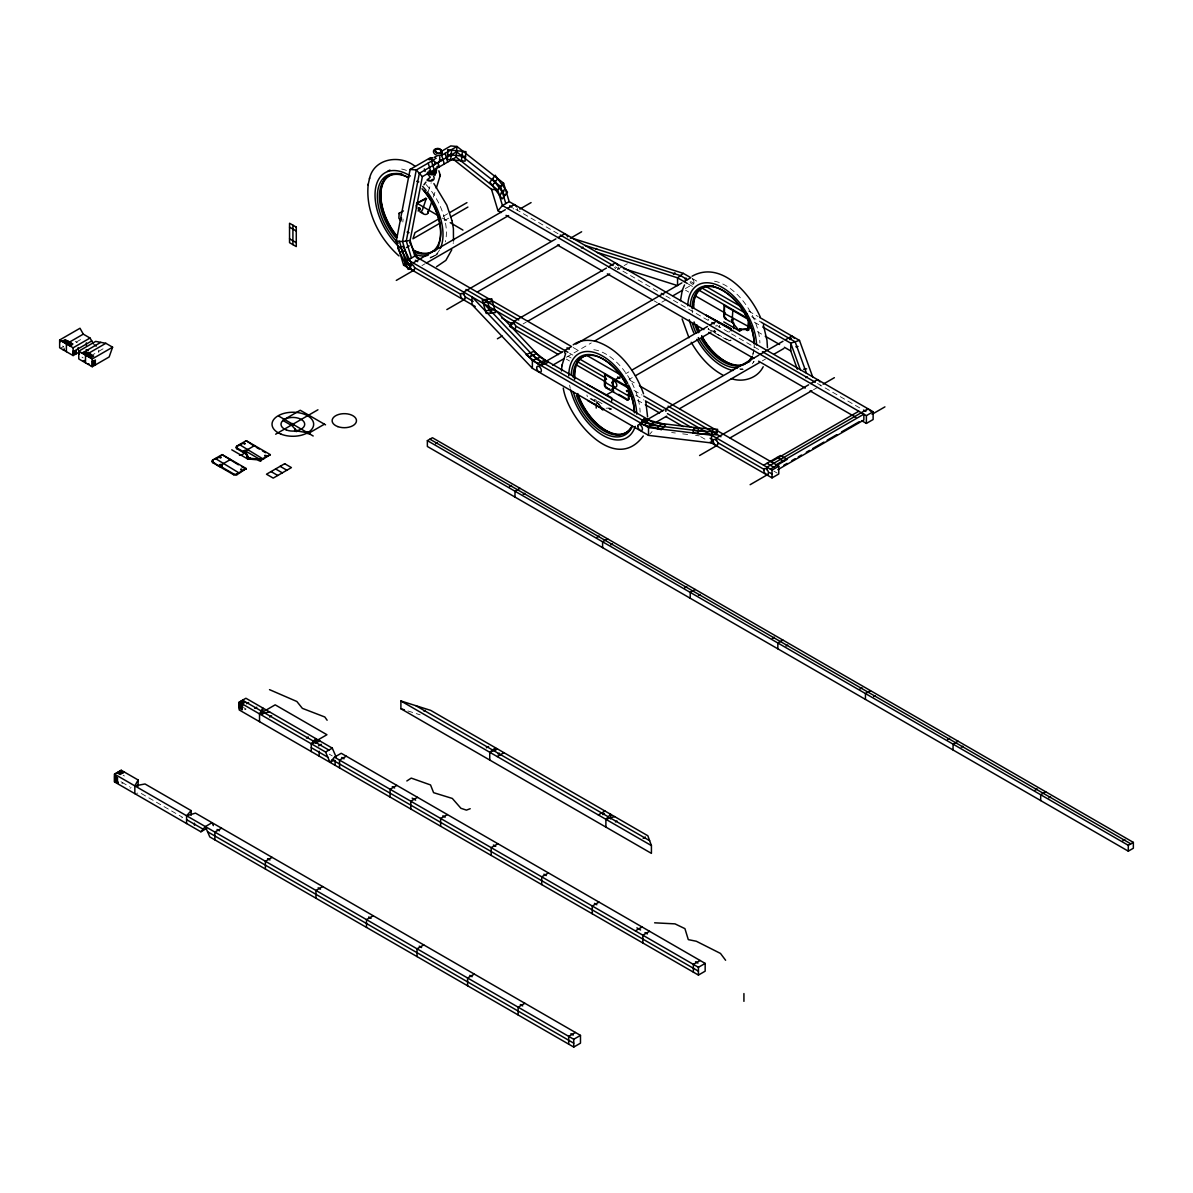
<?xml version="1.0" encoding="UTF-8"?>
<svg xmlns="http://www.w3.org/2000/svg" width="1193" height="1193" viewBox="0 0 1193 1193"><rect width="100%" height="100%" fill="white"/><g stroke="black" fill="none" stroke-linecap="round" stroke-linejoin="round"><path stroke-width="0.75" stroke-dasharray="5 3.75" d="M729.221 332.161L729.221 331.147M453.176 243.551L453.37 242.656M610.592 408.677L609.787 408.617M428.242 191.566L431.195 182.783M433.313 197.113L435.684 190.045M753.484 362.254L754.036 361.33L752.321 363.776M649.708 434.103L652.064 431.583M708.344 319.187L708.344 320.022M435.758 255.063L437.876 253.214M610.398 408.96C613.291 408.632 609.817 410.586 608.803 408.394M60.485 348.267L63.602 346.477M76.248 342.093L81.646 338.976M90.564 356.036L97.379 352.099M98.736 351.309L104.134 348.192M433.521 157.953L436.071 156.492M437.22 156.343L434.297 158.028L436.623 158.222L436.951 159.31M433.506 160.026L436.623 158.222M443.349 216.246L448.061 213.517M444.348 220.675L449.06 217.946M421.964 265.592L425.26 263.638M523.056 323.959L526.352 322.006M617.735 269.29L622.552 266.516M624.163 265.592L627.369 263.728M566.436 357.244L591.266 342.943M661.861 302.187L666.678 299.398M685.349 288.587L693.372 283.949A3.34 1.924 60 0 1 690.046 282.144M625.609 373.737L628.83 371.888M714.592 330.029L714.592 331.967L708.016 328.955L728.789 340.944A2.371 1.372 60 0 0 730.474 339.99M629.054 379.449L632.275 377.599M590.117 398.73L594.532 401.28L595.218 398.954M714.592 331.967L713.921 332.37L713.921 330.416M715.442 332.459L714.756 332.847L714.756 330.908M609.862 409.318L611.084 408.573M728.789 340.944L729.475 340.557A2.386 1.372 60 0 0 731.1 340.065M762.342 360.868L765.548 359.018M121.91 783.458L122.909 782.876L129.724 786.813M813.507 389.738L818.323 386.95M130.082 788.185L131.081 787.604M181.783 817.846L182.633 817.354L139.924 792.704L136.539 793.345M402.846 222.002L403.085 219.05M434.341 255.884L430.106 257.3M596.515 400.505L595.337 399.625M434.058 156.939L435.341 156.611M606.119 408.215L609.474 408.006M740.137 369.308L743.269 369.368M715.86 331.729L714.935 331.058M671.644 432.537L675.327 432.984M682.694 433.864L688.212 434.535M695.564 435.415L699.247 435.863M407.902 710.953L420.16 714.831M692.417 278.61L697.234 281.399M748.578 311.045L758.211 316.592M690.658 281.488L693.864 283.337M751.635 316.697L761.268 322.244M688.182 283.949L693.014 286.738M754.319 322.14L761.104 326.047M685.543 290.197L688.719 292.046M757.272 331.609L763.639 335.293M515.808 209.342L558.458 233.962M615.334 266.785L659.565 292.33M665.873 295.968L710.103 321.513M716.426 325.152L760.657 350.697M817.518 383.52L860.168 408.155M729.475 340.557L715.606 333.339L715.576 331.117M654.032 300.8L657.254 302.664M573.102 347.476L577.844 350.205M629.964 380.299L636.287 383.952M569.523 353.188L572.849 355.111M633.975 390.394L642.028 395.047M773.944 471.205L777.165 473.069M567.943 356.17L571.104 357.989M635.869 395.375L643.758 399.938M566.362 359.138L569.523 360.972M637.45 400.177L643.758 403.831M700.634 436.668L706.942 440.306M599.527 404.323L596.217 402.265L595.382 399.834L599.199 404.546M597.708 401.176L603.643 404.606M595.218 400.893L589.312 397.493A2.386 1.372 60 0 1 588.88 397.18M75.248 341.511L77.277 342.674M329.223 754.14L332.236 755.87M243.387 707.494L246.101 709.06L244.744 709.313L245.743 709.82M123.147 775.226L124.43 775.972M120.97 781.758L122.909 782.876M442.335 218.051L448.672 221.749M81.974 357.095L83.107 357.885M62.767 345.985L63.99 347.223M597.544 403.488L600.183 405.933M594.532 399.342L594.532 401.28M98.736 350.146L98.736 352.487M615.633 268.649A3.34 1.924 60 0 1 614.559 267.366M618.436 266.814A3.34 1.924 60 0 1 617.422 269.335M513.467 208.999A3.34 1.924 60 0 1 513.079 208.223M517.33 208.447A3.34 1.924 60 0 1 517.151 210.415M716.158 326.435A3.34 1.924 60 0 1 715.651 325.734M719.528 325.182A3.34 1.924 60 0 1 718.991 327.523M820.665 384.981A3.34 1.924 60 0 1 820.083 385.891M692.194 278.744A3.34 1.924 60 0 1 693.744 283.576M587.448 396.628A2.386 1.372 60 0 1 586.956 394.958M593.816 349.728A48.376 27.812 60.4 0 1 640.134 412.181M570.269 388.381A48.376 27.812 60.4 0 1 569.628 385.145M708.702 328.567A2.386 1.372 60 0 1 708.254 328.254M692.372 312.834A43.604 25.277 59.6 0 1 692.179 309.941M754.215 343.912A43.604 25.277 59.6 0 1 754.051 347.536M753.842 349.266A43.604 25.277 59.6 0 1 752.708 354.038M753.857 350.474A45.036 26.112 59.6 0 1 752.753 355.32M742.792 368.831A48.376 28.05 59.6 0 1 739.749 368.876M714.503 281.205A48.376 28.05 59.6 0 1 759.911 342.988M437.279 254.303A48.376 27.812 60.4 0 1 429.346 257.017M401.653 169.048A48.376 27.812 60.4 0 1 409.945 171.941M426.065 184.557A48.376 27.812 60.4 0 1 445.332 241.866M432.701 256.957A48.376 27.812 60.4 0 1 430.151 258.076M439.606 249.829A48.376 27.812 60.4 0 1 435.013 255.406"/><path stroke-width="1.5" d="M611.77 400.923L611.77 397.806L586.956 384.265M612.814 391.707L613.485 391.319L611.979 391.215L612.397 388.679L613.664 392.199L626.847 399.804A2.386 1.372 60 0 0 628.532 398.835L629.203 390.857M748.593 318.814L747.534 330.61L745.61 329.402L740.585 329.715L739.63 331.043L723.778 321.916M746.684 330.327C746.028 325.167 750.591 338.424 748.593 320.38M399.178 213.264L398.865 218.185L400.878 220.959L401.519 217.782M418.206 211.116L418.847 207.94L420.175 212.16L423.068 213.204M435.579 172.538L434.923 175.49M440.277 175.341L438.86 170.808M436.265 188.27L440.292 175.252M680.487 300.696L682.262 290.272L684.514 284.948M440.247 175.818L440.321 174.76M368.264 184.065C365.177 211.161 379.061 238.153 398.954 255.928M453.489 240.971L453.4 228.638L452.072 221.003M561.471 370.978L562.022 365.013M88.595 353.575L85.314 352.323L81.616 352.815M564.781 353.039L564.781 350.444L571.522 346.552L414.821 256.092L410.094 240.464L422.367 176.668L456.158 157.163L456.979 146.485L450.775 145.934L441.425 151.347M247.369 458.798L247.249 456.129L244.505 452.371L247.249 455.353L247.369 458.023L258.046 459.066L259.88 460.23L270.319 454.637L259.88 461.005L258.046 459.857L247.637 458.947L231.77 449.806M297.743 431.12L294.88 431.374L294.76 428.705M450.715 159.683L451.64 150.199M461.482 160.801L462.407 151.317M731.488 320.276C731.98 323.929 734.336 319.62 731.473 319.933M605.567 378.763L606.581 379.359M626.34 390.767L627.354 391.349M603.002 408.707C601.227 406.768 603.121 411.018 602.987 408.602M603.762 408.707L602.554 409.9L600.183 405.933M739.213 329.432C737.244 330.133 741.837 331.743 741.256 329.328L746.296 329.014L745.61 329.402M475.232 306.526L403.622 265.189L396.3 241.016L410.079 169.436L430.419 157.685L432.746 157.894M697.562 433.491L698.68 428.019M711.759 434.461L712.877 429.003M369.427 178.905C373.663 158.177 400.162 154.195 415.015 166.274M368.07 184.975L369.651 177.921M561.828 365.908L565.646 353.531M427.974 213.01L431.523 202.407M247.07 458.023L247.07 457.232M112.604 347.193L109.145 356.975L92.249 366.728L78.768 358.944L78.768 351.16L95.664 341.407L105.864 343.301L112.604 347.193L92.249 358.944L78.768 351.16M658.968 426.751L659.431 425.498M697.771 431.702L698.412 429.957M451.804 249.71L445.869 260.372L436.549 266.71M461.348 157.297L462.541 154.822M494.439 183.349L495.513 181.097M134.839 793.658L134.839 785.874L138.12 779.983L121.224 770.231L114.483 774.123L114.483 781.907L200.871 831.789L206.493 828.538M741.256 329.328L739.884 328.746L739.72 329.566M740.525 329.969C738.721 328.105 739.228 331.43 739.809 329.611M763.207 366.728C757.54 378.3 743.075 382.774 731.294 378.628M643.295 435.982C614.678 475.082 567.704 418.34 563.275 388.083M222.271 465.941L221.242 464.912L218.722 466.09L212.816 461.9A2.386 1.372 0 0 1 212.816 459.961L222.092 454.608L246.235 468.551L236.96 474.68A2.371 1.372 0 0 1 233.589 474.68L212.816 462.69A2.386 1.372 0 0 1 212.816 460.737L212.816 459.961M239.45 455.294C244.893 454.921 249.948 447.569 242.82 451.401L236.915 448.001A2.386 1.372 0 0 1 236.915 446.048L246.19 440.694L270.319 454.637M241.791 469.729L240.673 469.222M264.652 455.398L265.771 455.905M423.918 184.781L425.946 182.097M492.351 185.497L497.69 178.741M499.688 195.548L505.027 188.777M431.24 158.311C431.21 160.235 435.4 161.756 437.249 163.501L439.486 161.473L439.829 156.79M644.28 424.932L648.455 419.981M657.134 428.541L661.31 423.604M403.622 265.189L408.081 259.985L414.821 256.092M501.194 212.563L497.973 210.714L502.447 205.509L509.187 201.617L873.127 411.734L873.127 419.518L866.386 423.411L861.555 420.622M200.871 831.789L205.345 826.585L212.086 822.693L213.353 825.645M239.167 702.14L325.57 752.022L330.029 762.372L334.487 757.167L341.228 753.275L705.167 963.407L705.167 971.177L698.427 975.069L239.167 709.924L239.167 702.14L245.907 698.248L332.295 748.13L336.128 757.003M873.127 411.734L866.386 415.626L502.447 205.509L497.705 189.881L503.595 183.2L456.979 146.485L441.306 155.522M186.585 823.543L186.585 815.758L191.148 810.614L145.024 783.98L134.839 785.874M699.247 428.078L653.257 422.546L648.515 427.586L648.515 435.37L711.55 442.961L711.55 435.191L648.515 427.586L532.376 360.525L472.025 296.893L472.025 304.677L532.376 368.309L648.515 435.37M605.895 827.092L605.895 819.308L610.622 814.267L610.622 818.935M595.754 249.456L596.679 248.487M673.463 274.345L674.94 272.779M259.478 459.931L260.611 459.931M305.557 432.418C309.628 436.206 308.778 429.42 306.243 433.074M118.256 783.115C117.003 783.562 117.66 776.837 114.483 776.017L117.6 777.866M613.47 390.872L612.412 389.007L613.47 390.872L605.776 395.256M692.089 276.209C720.632 260.134 749.726 292.882 760.239 316.906M70.655 346.358L71.684 345.105C71.028 341.004 64.944 339.796 61.529 341.094M90.608 358.004L91.637 355.976L89.579 353.71M573.207 344.822C580.052 339.677 589.387 339.364 597.335 341.824M684.081 281.578L690.822 277.686L683.335 273.376L677.564 277.82L677.564 285.604L623.372 268.47M489.741 760.03L489.741 752.261L495.513 747.802L495.513 750.919M219.9 457.232L220.914 457.814M243.998 443.334L244.997 443.915M244.505 453.146L246.369 452.043M292.017 423.769C293.224 427.169 295.103 421.025 290.331 424.753L282.741 420.368L300.263 410.258L325.54 424.842M431.687 157.983L428.854 159.623M437.667 166.23L436.981 166.707L439.263 166.916L437.95 162.576M296.908 431.448L296.416 430.032L294.552 430.986M406.843 780.968L411.242 778.104L430.539 784.949L433.596 792.674L452.326 798.445L460.916 808.287L466.418 810.122L470.206 808.72M432.895 165.499L434.834 164.366M79.379 351.965L73.131 355.574L59.65 347.789L59.65 340.005L80.006 328.254L83.286 334.144L90.027 338.037L93.472 343.823M59.933 341.78L60.485 341.586M62.17 341.466L65.376 339.617M63.02 341.944L66.226 340.094M63.855 342.436L67.062 340.587M64.705 342.928L67.912 341.079M65.54 343.405L68.747 341.556M83.286 334.144L66.39 343.897L66.39 351.681M67.226 344.374L70.432 342.54M68.076 344.866L71.267 343.017M68.911 345.359L72.117 343.509M63.02 349.728L64.407 348.938M69.761 345.836L72.952 343.987M59.65 340.005L73.131 347.789L90.027 338.037M73.131 351.681L91.757 340.93M73.131 352.651L76.248 350.846M73.131 353.62L76.248 351.831M73.131 354.589L76.248 352.8M82.138 353.113L100.764 342.361M82.988 353.59L86.09 351.801M83.823 354.082L86.94 352.278M84.673 354.575L87.775 352.77M105.864 343.301L85.508 355.052L85.508 362.836M86.358 355.544L89.893 353.501M87.193 356.021L90.728 353.978M88.028 356.513L91.145 354.709M429.629 159.683L430.837 158.997M88.879 357.005L91.995 355.201M82.988 361.375L84.569 360.465M89.714 357.482L92.83 355.693M90.564 357.975L93.68 356.17M434.461 159.474L416.282 169.973L410.079 169.436M434.506 163.277L435.415 162.755M439.814 160.22L440.724 159.683M92.249 361.867L95.455 360.018M92.249 362.836L95.455 360.987M92.249 363.805L95.455 361.956M92.249 364.79L95.455 362.94M91.399 366.236L95.455 363.91M440.202 218.065L415.03 232.59L412.957 238.794L441.201 222.48M449.642 212.622L466.94 202.631M450.626 217.037L467.895 207.075M406.485 247.518L409.184 245.952M501.179 192.848L503.864 191.283M413.136 262.892L505.325 209.714M507.502 208.417L514.243 204.525M396.285 280.415L413.941 270.214M426.781 262.803L508.621 215.56M519.85 209.073L531.079 202.586M555.878 238.898L463.689 292.076L463.689 294.671M558.041 237.601L564.781 233.709M446.838 309.598L464.495 299.398M477.334 291.987L559.174 244.744M570.403 238.257L581.632 231.77M215.351 459.275L214.501 458.992M216.694 458.5L220.735 456.173M242.134 443.811L239.45 445.377L239.45 444.586L263.578 459.305M486.908 302.575L488.414 301.695M581.438 247.995L582.959 247.115M219.9 457.814L220.914 457.232M243.998 443.915L244.997 443.334M218.722 465.315L222.271 464.48L220.407 467.059M236.915 446.048L236.915 446.823A2.386 1.372 0 0 0 236.915 448.777L242.82 452.177L246.369 451.342M221.615 465.389L219.557 466.582L219.557 465.792M244.848 451.968L245.713 451.476M275.643 434.207L317.934 409.781M293.702 424.753L292.017 425.722L295.267 429.241M240.673 469.818L241.672 469.222M264.757 455.905L265.89 455.398M220.407 466.284L233.589 473.904A2.386 1.372 0 0 0 236.96 473.904L246.235 468.551M308.719 433.253L324.407 424.201M606.417 268.082L514.243 321.26L514.243 323.855M608.594 266.785L615.334 262.892M497.392 338.782L502.193 335.994M527.873 321.171L609.712 273.928M540.683 362.225L542.04 361.449M684.916 278.953L686.273 278.178M539.847 364.849L546.588 360.957M546.916 360.808L562.992 351.532M575.846 344.106L657.79 296.789M659.132 295.968L681.904 282.875M552.747 365.177L563.976 358.69M594.472 341.094L658.655 304.036M673.106 295.7L682.724 290.138M427.362 440.635L432.418 437.727L1133.35 842.392L1133.35 848.238L1128.295 851.161L427.362 446.48L427.362 440.635L1128.295 845.315L1133.35 842.392M435.624 443.662L437.22 442.737M610.503 390.365L606.074 387.814A2.386 1.372 60 0 1 604.389 384.892L605.06 373.812L605.06 384.504A2.386 1.372 60 0 0 605.552 386.174M729.877 321.439L725.463 318.889A2.386 1.372 60 0 1 723.778 315.981L724.449 304.886L724.449 315.578A2.386 1.372 60 0 0 724.673 316.682M605.06 381.596L604.389 381.984L628.532 395.912L628.532 398.835M724.449 312.67L723.778 313.058L748.593 326.599M613.485 378.673L612.814 388.784L613.709 388.56M732.875 309.748L732.204 319.858L733.084 319.635M615.334 379.628L622.075 375.735L585.733 354.768M709.686 325.152L716.426 321.26M632.036 370.024L707.524 326.45M606.074 387.814L609.698 389.127M725.463 318.889L726.134 318.501A2.386 1.372 60 0 1 725.284 317.756M635.481 375.735L710.953 332.161M732.025 321.901L731.354 322.304L731.846 319.948L733.039 323.273L739.362 330.923M733.039 323.273L733.71 322.885L733.71 328.716M731.16 328.88L706.331 315.34L731.16 328.88L731.16 330.834M601.719 408.811L602.957 409.303M629.203 395.524L628.532 395.912L628.532 388.143L604.389 374.199M626.847 399.804L627.518 399.416A2.371 1.372 60 0 0 629.203 398.462M509.5 486.61L511.529 485.432M520.044 488.31L514.988 491.218L514.988 497.063M640.939 423.217L647.68 419.325M648.023 419.175L664.083 409.9M758.897 355.156L665.873 408.811L665.873 411.406M760.239 354.336L782.996 341.243M785.173 339.945L791.913 336.053M645.577 422.904L647.038 422.068M789.93 339.573L791.391 338.723M523.235 494.245L524.831 493.32M657.06 421.696L666.678 416.133M679.518 408.722L759.747 362.404M774.197 354.067L783.831 348.505M711.639 432.12L713.146 431.255M805.842 377.734L807.333 376.869M246.593 703.691L248.606 702.528M114.483 781.907L115.333 781.43M808.615 384.817L716.426 437.995L716.426 440.59M810.778 383.52L817.518 379.628M254.765 708.418L256.793 707.24M699.575 455.517L717.232 445.317M730.071 437.906L811.911 390.663M823.14 384.176L834.369 377.689M269.573 716.978L271.601 715.8M597.126 537.193L599.14 536.015M607.655 538.893L602.599 541.816L602.599 547.647M610.861 544.828L612.456 543.904M763.609 465.24L780.461 455.517L787.201 459.394L770.35 469.132M771.185 461.84L858.796 411.242M868.072 408.811L766.98 467.179L766.98 469.774M776.24 464.748L863.851 414.165L863.851 420.011L777.836 469.669M306.482 738.079L308.331 737.006M643.758 396.046L772.035 470.102L778.775 466.209L778.775 473.994L772.035 477.886L710.103 442.141M750.129 484.701L767.77 474.501M783.831 465.24L787.037 463.391M791.854 460.602L795.06 458.753M798.266 456.904L801.472 455.04M806.289 452.266L809.495 450.417M812.701 448.568L823.945 442.081M827.152 440.217L836.785 434.67M841.587 431.881L859.243 421.696M872.083 414.284L884.923 406.873M318.576 745.849L321.26 744.283M325.57 752.022L332.295 748.13M330.029 762.372L334.07 760.045M221.6 828.181L214.859 832.073L214.859 839.857M346.283 756.198L339.543 760.09L339.543 767.874M424.052 711.207L425.394 710.431M684.737 587.776L686.765 586.598M695.265 589.476L690.21 592.399L690.21 598.23M698.472 595.411L700.067 594.487M272.138 857.364L265.398 861.257L265.398 869.041M396.822 785.382L390.081 789.274L390.081 797.058M486.386 747.772L488.578 746.505M417.52 797.327L410.78 801.219L410.78 809.003M498.063 753.946L499.405 753.171M497.213 756.571L503.953 752.679M322.692 886.548L315.951 890.44L315.951 898.225M447.375 814.565L440.635 818.458L440.635 826.242M772.348 638.359L774.376 637.196M782.891 640.059L777.836 642.982L777.836 648.813M786.083 645.995L787.678 645.07M373.245 915.732L366.505 919.624L366.505 927.408M497.928 843.749L491.188 847.641L491.188 855.426M598.304 814.938L605.045 811.046M602.942 814.64L604.404 813.79M615.439 821.917L617.005 821.008M859.974 688.943L861.987 687.779M423.783 944.916L417.043 948.808L417.043 956.592M548.467 872.933L541.726 876.825L541.726 884.61M870.502 690.643L865.447 693.565L865.447 699.396M873.708 696.578L875.304 695.653M643.191 838.336L645.383 837.068M474.337 974.099L467.596 977.992L467.596 985.776M599.02 902.117L592.28 906.009L592.28 913.793M947.585 739.526L949.613 738.363M958.113 741.226L953.058 744.149L953.058 749.979M635.347 930.868L642.088 926.976M961.319 747.161L962.915 746.236M524.875 1003.283L518.135 1007.175L518.135 1014.96M649.559 931.301L642.833 935.193L642.833 942.977M575.429 1032.467L568.688 1036.359L568.688 1044.143M700.112 960.484L693.372 964.376L693.372 972.161M114.483 774.123L573.744 1039.282L580.484 1035.39L580.484 1043.174L573.744 1047.066L209.804 836.934L205.345 826.585M334.487 757.167L698.427 967.299L705.167 963.407M1035.196 790.109L1037.224 788.946M1045.739 791.809L1040.684 794.732L1040.684 800.563M1048.93 797.744L1050.526 796.82M1122.822 840.692L1124.835 839.529M441.052 160.772L443.006 159.653M426.617 198.605L417.013 203.242L439.173 216.201M416.67 208.074L416.089 205.241M416.506 203.436L425.916 198.187M398.701 213.532L403.413 210.907M124.43 772.08L120.061 773.526L116.362 773.034M653.257 422.546L540.071 357.199L532.376 360.525L532.376 368.309M489.741 752.261L497.436 748.921M528.976 356.871L536.611 353.575M537.551 363.477L545.186 360.182M87.984 364.268L88.968 363.88M78.768 354.023L79.603 353.71M306.362 433.193L307.57 432.746L295.894 430.807L296.595 431.568M73.131 351.085L75.398 351.428L76.248 353.769L75.487 353.232M92.249 361.121L94.515 361.464L95.455 364.879L94.53 364.447M399.819 252.319L405.143 250.605M406.052 265.114L411.361 263.385L403.055 246.34L397.746 248.055L408.125 269.379L410.78 268.514L400.401 247.205M489.264 310.493L490.934 309.971M531.332 355.678L534.046 354.828M812.642 376.824L799.489 340.423L790.735 343.166L762.7 326.971M605.895 819.308L614.634 816.579M320.171 741.136L311.269 743.761L311.269 751.545M186.585 815.758L195.488 813.119L580.484 1035.39M427.974 179.278L430.27 177.19L427.333 173.701M269.707 711.997L259.522 713.891L259.522 721.676M410.094 240.464L402.503 241.568L396.3 241.016M795.865 346.731L798.028 346.462M803.59 369.233L806.617 368.861M483.046 302.545L492.441 301.635M485.402 310.687L494.812 309.777M654.629 922.815L675.014 923.874L684.931 928.646L688.301 939.637L696.309 941.247L720.497 953.446L725.612 960.261M693.387 430.434L717.053 432.06M452.818 158.878L491.501 189.344L496.154 189.747M401.713 251.395L403.219 251.529M447.584 154.568L465.538 156.432M705.391 431.627L650.886 425.066L536.224 358.869L484.03 303.827M308.197 433.491L309.867 433.775M747.385 328.284L747.37 329.372M416.685 181.291L418.788 181.873M407.081 232.143L409.02 232.665M642.088 421.248L663.502 427.288M573.132 238.525L683.335 273.376M585.137 245.46L680.457 275.598L687.451 279.624M597.141 252.394L677.564 277.82L687.287 283.427M400.893 700.962L430.673 710.372L647.859 835.771L651.423 845.598L651.423 853.383L400.893 708.746L400.893 700.962L651.423 845.598M400.893 708.746L404.397 709.85M598.26 342.137C620.658 350.593 635.75 371.888 643.519 393.765M626.847 391.632L626.847 390.469M269.514 689.643L296.863 701.499L302.366 708.359L324.824 716.993L327.121 720.244M89.55 353.695L88.625 353.262L88.714 354.187M722.809 375.064C709.179 367.757 698.83 355.514 691.224 342.272M705.257 286.022L742.165 307.332M759.822 317.517L799.489 340.423M701.887 287.975L746.818 313.908M761.268 322.244L795.12 341.794L806.498 373.26M698.516 289.914L747.012 317.92M723.778 305.274L747.907 319.217M695.101 295.73L725.389 313.207M747.698 326.092L752.485 328.85M765.235 336.217L779.581 344.494M784.368 347.267L790.735 350.936L797.342 369.204M509.679 205.792L512.051 207.164M560.233 234.976L613.142 265.532M661.325 293.344L663.696 294.716M711.878 322.528L714.234 323.899M762.431 351.711L815.326 382.267M863.523 410.079L865.879 411.451M506.026 215.351L551.062 241.359M557.504 245.072L602.554 271.079M607.371 273.868L652.422 299.875M658.849 303.589L703.9 329.596M708.731 332.385L753.767 358.392M758.599 361.181L805.245 388.113M810.077 390.901L853.517 415.984M853.83 416.163L855.858 417.326M777.09 457.456L783.831 461.348M639.448 385.771L778.775 466.209M415.328 260.268L417.684 261.64M465.881 289.452L518.791 320.007M566.973 347.819L569.329 349.191M617.527 377.003L619.883 378.375M668.065 406.187L720.975 436.742M766.98 463.287L773.72 467.179M567.943 352.278L408.081 259.985L402.503 241.568L416.282 169.973L422.367 176.668M578.993 358.661L627.965 386.935M411.66 265.935L405.859 262.579L399.401 241.299M414.717 267.709L460.528 294.149M465.27 296.893L473.159 301.441M501.597 317.86L512.662 324.242M515.808 326.077L561.62 352.517M577.427 361.643L605.85 378.047M627.965 390.827L631.127 392.646M645.338 400.848L662.726 410.884M667.454 413.613L691.15 427.303M710.103 438.249L713.265 440.068M718.007 442.797L763.818 469.252M769.5 472.532L772.035 473.994M509.5 326.315L558.458 354.589M575.846 364.611L605.85 381.939M627.965 394.719L632.708 397.448M645.338 404.74L659.565 412.957M665.873 416.596L683.261 426.632M618.735 394.346L626.057 398.581M289.541 227.132L296.282 231.024M587.627 400.52L603.226 409.512M289.541 238.809L296.282 242.686M429.898 439.173L1130.83 843.854M278.819 416.148L313.192 435.997M94.351 344.881L96.379 346.045M86.179 349.609L88.193 350.772M256.182 447.256L259.328 449.06M262.46 450.879L265.607 452.699M280.131 466.329L286.872 470.221M245.34 451.7L245.34 450.909L260.134 459.529M275.583 468.953L282.323 472.846M271.035 471.578L277.775 475.47M238.376 464.793L222.092 454.608M241.508 466.597L246.235 469.326M215.351 458.5L239.495 473.218M415.79 705.659L492.62 750.024M493.589 750.591L608.251 816.787M610.264 817.951L649.633 840.677M242.537 700.202L261.163 710.939M264.622 712.937L313.55 741.196M315.727 742.449L328.925 750.069M341.735 757.466L344.091 758.823M392.273 786.649L394.629 788.006M412.137 798.102L415.656 800.16M442.827 815.833L445.183 817.19M493.38 845.017L495.736 846.374M543.919 874.201L546.275 875.558M594.472 903.384L596.828 904.741M636.868 927.856L640.566 929.988M645.01 932.568L647.381 933.925M695.564 961.752L697.92 963.109M241.702 700.679L244.819 702.483M240.852 701.171L243.968 702.96M240.017 701.648L243.133 703.452M239.167 703.109L242.701 705.152M239.167 704.079L242.701 706.122M239.167 705.063L242.283 706.852M239.167 706.032L242.283 707.837M311.269 747.653L327.792 757.197M332.25 759.777L698.427 971.177M239.167 707.002L242.283 708.806M242.283 709.775L239.167 707.971L240.762 708.299L241.94 707.181L242.283 703.945L243.894 702.036L243.059 699.903M120.374 770.723L123.58 772.572M119.539 771.215L122.745 773.049M118.689 771.692L121.895 773.541M117.853 772.184L121.06 774.033M217.051 829.448L219.408 830.805M267.59 858.632L269.946 859.989M318.143 887.816L320.499 889.173M368.682 916.999L371.053 918.356M419.235 946.183L421.591 947.54M469.788 975.367L472.145 976.724M520.327 1004.551L522.698 1005.908M570.88 1033.735L573.236 1035.092M117.018 772.661L120.21 774.511M114.483 777.046L117.6 778.85M114.483 778.015L117.6 779.819M186.585 819.651L203.108 829.18M207.567 831.76L573.744 1043.174M114.483 778.984L117.6 780.789M114.483 779.968L118.018 782.011M114.483 780.938L118.018 782.981M450.253 222.673L462.914 230.085M425.439 198.456L426.155 198.873L422.411 210.013A3.296 2.386 18.6 0 0 422.471 213.249A3.296 2.386 18.6 0 0 426.662 214.263A3.296 2.386 18.6 0 0 427.735 211.31M529.946 353.024L544.217 364.029M456.158 157.163L497.705 189.881M496.049 310.762L540.071 357.199M492.575 178.771L504.803 195.503M433.909 183.588L446.823 205.107L451.923 220.496M419.966 208.119L420.413 209.222M688.972 337.768L682.098 318.934M409.721 242.388L417.401 257.792M245.34 450.909L248.442 457.471M800.339 369.711L790.735 343.166L790.735 350.936M503.595 183.2L509.187 201.617M505.817 203.556L500.642 186.54L456.561 151.824L419.325 173.328L406.291 241.016L411.451 258.031M491.501 189.344L497.973 210.714M450.79 153.643L451.58 156.238M445.064 153.375L447.688 162.054M441.678 155.314L444.318 163.993M432.492 164.202L433.283 166.796M431.568 161.144L434.207 169.824M428.198 163.083L430.837 171.777M424.32 168.914L425.111 171.524M486.953 299.383L490.89 312.939M763.371 324.928L766.98 340.348L767.457 347.61M645.816 401.952L647.59 416.864M78.186 347.581L78.186 349.922M1128.295 845.315L1128.295 851.161M866.386 415.626L866.386 423.411M772.035 470.102L772.035 477.886M743.925 993.56L743.925 1001.345M732.204 320.41L732.204 321.394M698.427 967.299L698.427 975.069M606.074 378.479L606.074 379.642M596.217 403.726L596.217 408.095M573.744 1039.282L573.744 1047.066M408.707 263.28L408.707 265.428M335.099 760.478L335.099 765.31M319.157 751.277L319.157 756.108M315.832 743.299L315.832 738.616L311.269 743.761L326.942 734.724L275.18 704.839L259.522 713.891L262.803 708.001L262.803 714.234M292.911 225.179L292.911 244.64M260.939 460.051L260.939 460.841M260.671 460.155L260.671 460.93M258.836 459.842L258.836 460.617M258.046 459.066L258.046 459.857M250.232 457.769L250.232 458.544M249.083 458.216L249.083 458.992M247.861 449.448L247.861 450.238M247.249 455.353L247.249 456.129M246.19 440.694L254.601 446.346L254.601 445.571L246.19 450.432L246.19 452.177M244.505 450.432L244.505 451.208M242.82 451.401L242.82 452.177M238.6 445.078L238.6 445.854M236.915 448.001L236.915 448.777M236.96 473.904L236.96 474.68M233.589 473.904L233.589 474.68M230.517 460.259L230.517 459.469L222.092 464.345L222.092 466.09M220.407 464.345L220.407 465.121M212.816 461.9L212.816 462.69M194.474 823.23L194.474 825.138M191.148 810.614L191.148 815.281M138.12 779.983L138.12 786.217M121.224 770.231L121.224 771.215M92.249 358.944L92.249 366.728M86.358 342.868L86.358 345.195M73.131 347.789L73.131 355.574M614.932 263.265A3.34 1.924 60 0 1 616.706 263.966M617.288 264.548A3.34 1.924 60 0 1 617.78 265.249M563.901 234.26A3.34 1.924 60 0 1 566.735 235.364M567.242 236.065A3.34 1.924 60 0 1 567.629 236.84M513.348 205.077A3.34 1.924 60 0 1 515.615 205.599M516.181 206.18A3.34 1.924 60 0 1 516.688 206.881M866.834 409.736A3.34 1.924 60 0 1 870.517 411.167M717.798 322.334A3.34 1.924 60 0 1 718.38 322.915M790.676 336.978A3.34 1.924 60 0 1 794.359 338.394M817.682 380.03A3.34 1.924 60 0 1 819.979 381.984M606.745 387.427A2.386 1.372 60 0 1 606.312 387.114M635.228 426.363A48.376 27.812 60.4 0 1 603.33 435.624A48.376 27.812 60.4 0 1 570.672 390.022M568.793 375.855A48.376 27.812 60.4 0 1 590.416 351.652A48.376 27.812 60.4 0 1 627.727 383.4M628.577 384.996A48.376 27.812 60.4 0 1 636.734 414.105M628.92 430.718A43.604 25.068 60.4 0 1 577.815 394.585M574.594 379.314A43.604 25.068 60.4 0 1 587.195 355.007M631.649 427.705A43.604 25.068 60.4 0 1 629.889 429.808M619.778 434.983A45.036 25.888 60.4 0 1 613.694 433.969M612.128 433.447A45.036 25.888 60.4 0 1 577.77 393.541M574.608 378.166A45.036 25.888 60.4 0 1 575.369 367.399M576.845 362.881A45.036 25.888 60.4 0 1 580.797 357.005M631.052 427.288A43.604 25.068 60.4 0 1 603.733 430.777A43.604 25.068 60.4 0 1 576.458 395.36M573.147 377.227A43.604 25.068 60.4 0 1 589.938 355.26A43.604 25.068 60.4 0 1 621.851 376.839M622.806 378.241A43.604 25.068 60.4 0 1 625.505 382.61M626.325 384.101A43.604 25.068 60.4 0 1 627.891 387.143M628.607 388.679A43.604 25.068 60.4 0 1 630.56 393.362M631.112 394.928A43.604 25.068 60.4 0 1 634.065 407.26M634.229 408.737A43.604 25.068 60.4 0 1 634.408 411.645M632.394 425.931A45.036 25.888 60.4 0 1 603.106 432.761A45.036 25.888 60.4 0 1 573.401 392.318M571.223 374.453A45.036 25.888 60.4 0 1 603.449 359.272A45.036 25.888 60.4 0 1 634.393 412.793M745.163 363.88A43.604 25.277 59.6 0 1 701.29 338.872M698.114 332.817A43.604 25.277 59.6 0 1 694.087 321.931M692.149 308.54A43.604 25.277 59.6 0 1 722.511 290.317A43.604 25.277 59.6 0 1 754.185 342.51M750.859 358.139A43.604 25.277 59.6 0 1 746.281 363.164M737.542 367.817A45.036 26.112 59.6 0 1 698.293 337.619M695.996 333.011A45.036 26.112 59.6 0 1 692.477 323.601M690.225 305.781A45.036 26.112 59.6 0 1 722.719 290.436A45.036 26.112 59.6 0 1 754.2 343.659M752.216 356.782A45.036 26.112 59.6 0 1 749.323 361.852M733.203 370.471A48.376 28.05 59.6 0 1 696.995 339.274M693.774 332.832A48.376 28.05 59.6 0 1 689.3 319.694M687.779 305.736A48.376 28.05 59.6 0 1 722.108 287.364A48.376 28.05 59.6 0 1 756.571 344.956M745.327 363.701A43.604 25.277 59.6 0 1 702.632 338.081M699.456 332.027A43.604 25.277 59.6 0 1 696.906 325.823M693.491 307.749A43.604 25.277 59.6 0 1 704.944 286.663M706.226 286.26A43.604 25.277 59.6 0 1 713.339 285.888M752.201 357.348A43.604 25.277 59.6 0 1 750.576 359.645M749.666 360.659A43.604 25.277 59.6 0 1 746.505 363.09M736.424 365.595A45.036 26.112 59.6 0 1 733.292 364.894M731.697 364.387A45.036 26.112 59.6 0 1 701.648 335.651M699.352 331.043A45.036 26.112 59.6 0 1 696.831 324.779M693.506 308.003A45.036 26.112 59.6 0 1 693.565 303.827M693.729 302.053A45.036 26.112 59.6 0 1 697.95 290.376M437.965 148.797A4.533 3.296 18.6 0 1 441.798 154.255A4.533 3.296 18.6 0 1 434.386 153.748A4.533 3.296 18.6 0 1 436.817 148.722M435.997 168.168A4.533 3.296 18.6 0 1 434.714 172.329A4.533 3.296 18.6 0 1 428.913 171.061M435.296 171.181A3.579 2.595 18.6 0 1 429.405 171.345A3.4 2.475 18.6 0 0 435.132 171.121M434.938 171.061A3.579 2.595 18.6 0 1 433.178 173.746A3.579 2.595 18.6 0 1 428.988 172.582M434.386 171.643A2.923 2.132 18.6 0 1 432.194 173.373M431.448 173.313A2.923 2.132 18.6 0 1 429.45 172.329M436.116 171.002A4.817 3.504 18.6 0 1 433.193 174.76A4.817 3.504 18.6 0 1 427.392 172.224M433.491 172.359A2.356 1.715 18.6 0 1 432.627 172.851M431.463 172.896A2.356 1.715 18.6 0 1 430.33 172.463M433.834 171.538A2.356 1.715 18.6 0 1 433.745 171.986M432.522 179.338A3.728 2.714 18.6 0 1 431.15 180.113M429.316 180.173A3.728 2.714 18.6 0 1 427.512 179.487M433.581 176.34A4.817 3.504 18.6 0 1 432.656 180.516A4.817 3.504 18.6 0 1 426.945 180.098M421.368 258.836A48.376 27.812 60.4 0 1 416.521 257.733M398.939 246.697A48.376 27.812 60.4 0 1 375.527 188.554A48.376 27.812 60.4 0 1 410.362 176.012M422.68 186.481A48.376 27.812 60.4 0 1 426.08 190.462M427.154 191.864A48.376 27.812 60.4 0 1 440.306 248.442M438.666 245.564A43.604 25.068 60.4 0 1 412.927 249.948M397.433 237.049A43.604 25.068 60.4 0 1 380.85 192.774A43.604 25.068 60.4 0 1 401.981 173.999M421.517 253.438A45.036 25.888 60.4 0 1 413.553 250.336M397.239 236.348A45.036 25.888 60.4 0 1 383.087 181.933M383.728 180.575A45.036 25.888 60.4 0 1 385.25 178.13M387.546 171.389A48.376 27.812 60.4 0 1 389.977 170.062M431.747 201.662A43.604 25.068 60.4 0 1 439.158 242.254A43.604 25.068 60.4 0 1 414.761 252.2M396.076 237.825A43.604 25.068 60.4 0 1 380.09 189.269A43.604 25.068 60.4 0 1 408.498 177.668M424.007 190.567A43.604 25.068 60.4 0 1 430.882 200.185M428.153 255.257A45.036 25.888 60.4 0 1 414.985 254.437M398.268 243.163A45.036 25.888 60.4 0 1 377.823 190.448A45.036 25.888 60.4 0 1 408.677 177.727M422.024 188.748A45.036 25.888 60.4 0 1 434.863 251.082M69.597 342.048L69.522 343.062L69.597 342.063M448.046 149.826L447.136 159.31L465.076 161.174L465.986 151.69L448.046 149.826M418.46 208.343C419.041 212.086 421.04 207.537 418.46 208.343M693.953 427.69L692.82 433.163L716.486 434.789L717.604 429.331L693.953 427.69M247.756 457.337C249.054 459.916 248.905 457.068 247.756 457.337M295.282 430.688L296.669 430.852L295.282 430.688M259.388 459.26L260.76 459.454L259.388 459.26M306.899 432.597L308.271 432.805L306.899 432.597M495.244 175.386L489.905 182.156L502.134 198.888L507.472 192.133L495.244 175.386M644.175 418.773L640 423.724L661.414 429.748L665.59 424.812L644.175 418.773M284.68 463.704L266.486 474.217L273.227 478.11L291.42 467.596L284.68 463.704M533.763 351.368L526.128 354.664L540.399 365.684L548.034 362.389L533.763 351.368M491.665 298.921L482.255 299.831L486.192 313.401L495.587 312.491L491.665 298.921M296.282 227.132L289.541 223.24L289.541 242.686L296.282 246.578L296.282 227.132M337.813 426.617A12.154 7.009 0 0 0 356.468 420.965A12.154 7.009 0 0 0 338.678 414.463A12.154 7.009 0 0 0 337.813 426.617M286.469 430.017A11.841 6.83 0 0 0 304.692 424.574A11.841 6.83 0 0 0 287.424 418.191A11.841 6.83 0 0 0 286.469 430.017M281.19 434.207A20.803 12.005 0 0 0 313.61 425.126A20.803 12.005 0 0 0 283.77 413.449A20.803 12.005 0 0 0 281.19 434.207M511.036 324.377A3.34 1.924 60 0 0 514.63 328.671A3.34 1.924 60 0 0 514.496 323.885A3.34 1.924 60 0 0 511.036 324.377M460.483 295.193A3.34 1.924 60 0 0 464.092 299.488A3.34 1.924 60 0 0 463.958 294.701A3.34 1.924 60 0 0 460.483 295.193M409.945 266.009A3.34 1.924 60 0 0 413.539 270.304A3.34 1.924 60 0 0 413.404 265.517A3.34 1.924 60 0 0 409.945 266.009M763.774 470.296A3.34 1.924 60 0 0 767.382 474.59A3.34 1.924 60 0 0 767.248 469.803A3.34 1.924 60 0 0 763.774 470.296M612.128 382.744A3.34 1.924 60 0 0 615.737 387.039A3.34 1.924 60 0 0 615.603 382.252A3.34 1.924 60 0 0 612.128 382.744M637.748 426.319A3.34 1.924 60 0 0 641.342 430.628A3.34 1.924 60 0 0 641.208 425.826A3.34 1.924 60 0 0 637.748 426.319M713.22 441.112A3.34 1.924 60 0 0 716.829 445.407A3.34 1.924 60 0 0 716.695 440.62A3.34 1.924 60 0 0 713.22 441.112M536.641 367.951A3.34 1.924 60 0 0 540.25 372.261A3.34 1.924 60 0 0 540.116 367.459A3.34 1.924 60 0 0 536.641 367.951M436.22 152.182A2.923 2.132 18.6 0 0 441.037 152.033A2.923 2.132 18.6 0 0 437.652 148.782A2.923 2.132 18.6 0 0 436.22 152.182M435.892 152.376A3.4 2.475 18.6 0 0 441.485 152.212A3.4 2.475 18.6 0 0 437.548 148.409A3.4 2.475 18.6 0 0 435.892 152.376"/></g></svg>
